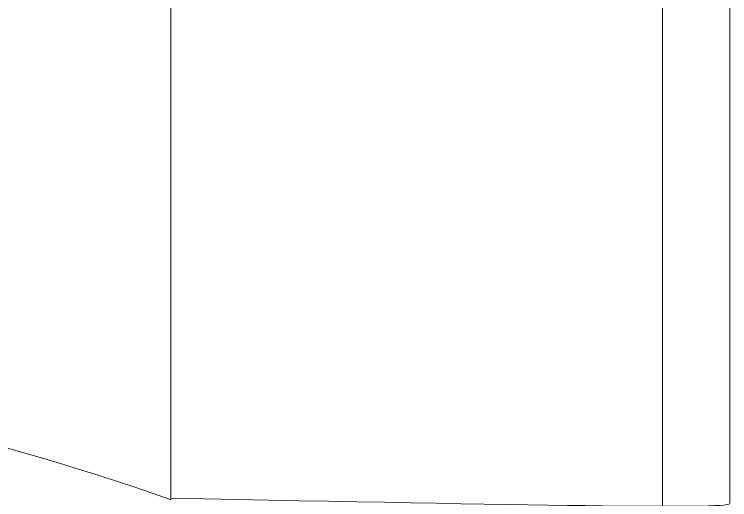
# Model space of a CAD drawing. Header units: millimetres. Extents: x 494 to 18201, y 224 to 11417.
# Drawn here: x 982.11 to 983.15, y 1208.709 to 1209.415 of the extents above; entities that cross this region are included whole.
import ezdxf

# ---------------------------------------------------------------- set-up
doc = ezdxf.new("R2010")
doc.units = ezdxf.units.MM
doc.layers.add('PUNCH', color=7, linetype='Continuous')

msp = doc.modelspace()

# ---------------------------------------------------------------- linework, layer by layer
at = {"layer": 'PUNCH', "color": 223, "lineweight": 18}
for points in [[(983.05265, 1208.67602), (983.05265, 1296.48039)], [(983.15007, 1296.48039), (983.15007, 1208.7037)]]:
    msp.add_lwpolyline(points, dxfattribs=at)
at = {"layer": 'PUNCH', "color": 223, "linetype": 'Continuous', "lineweight": 18}
msp.add_ellipse((980.29614, 1207.88039), major_axis=(3, 0), ratio=0.377124, start_param=0.8221814, end_param=1.5707963, dxfattribs=at)
for points, degree in [([(982.33782, 1208.70937), (982.33782, 1296.48039)], 1), ([(982.33785, 1208.71142), (982.86601, 1208.70122), (983.14606, 1208.69544), (983.15003, 1208.70339)], 3)]:
    msp.add_open_spline(points, degree=degree, dxfattribs=at)

doc.saveas('drawing.dxf')
